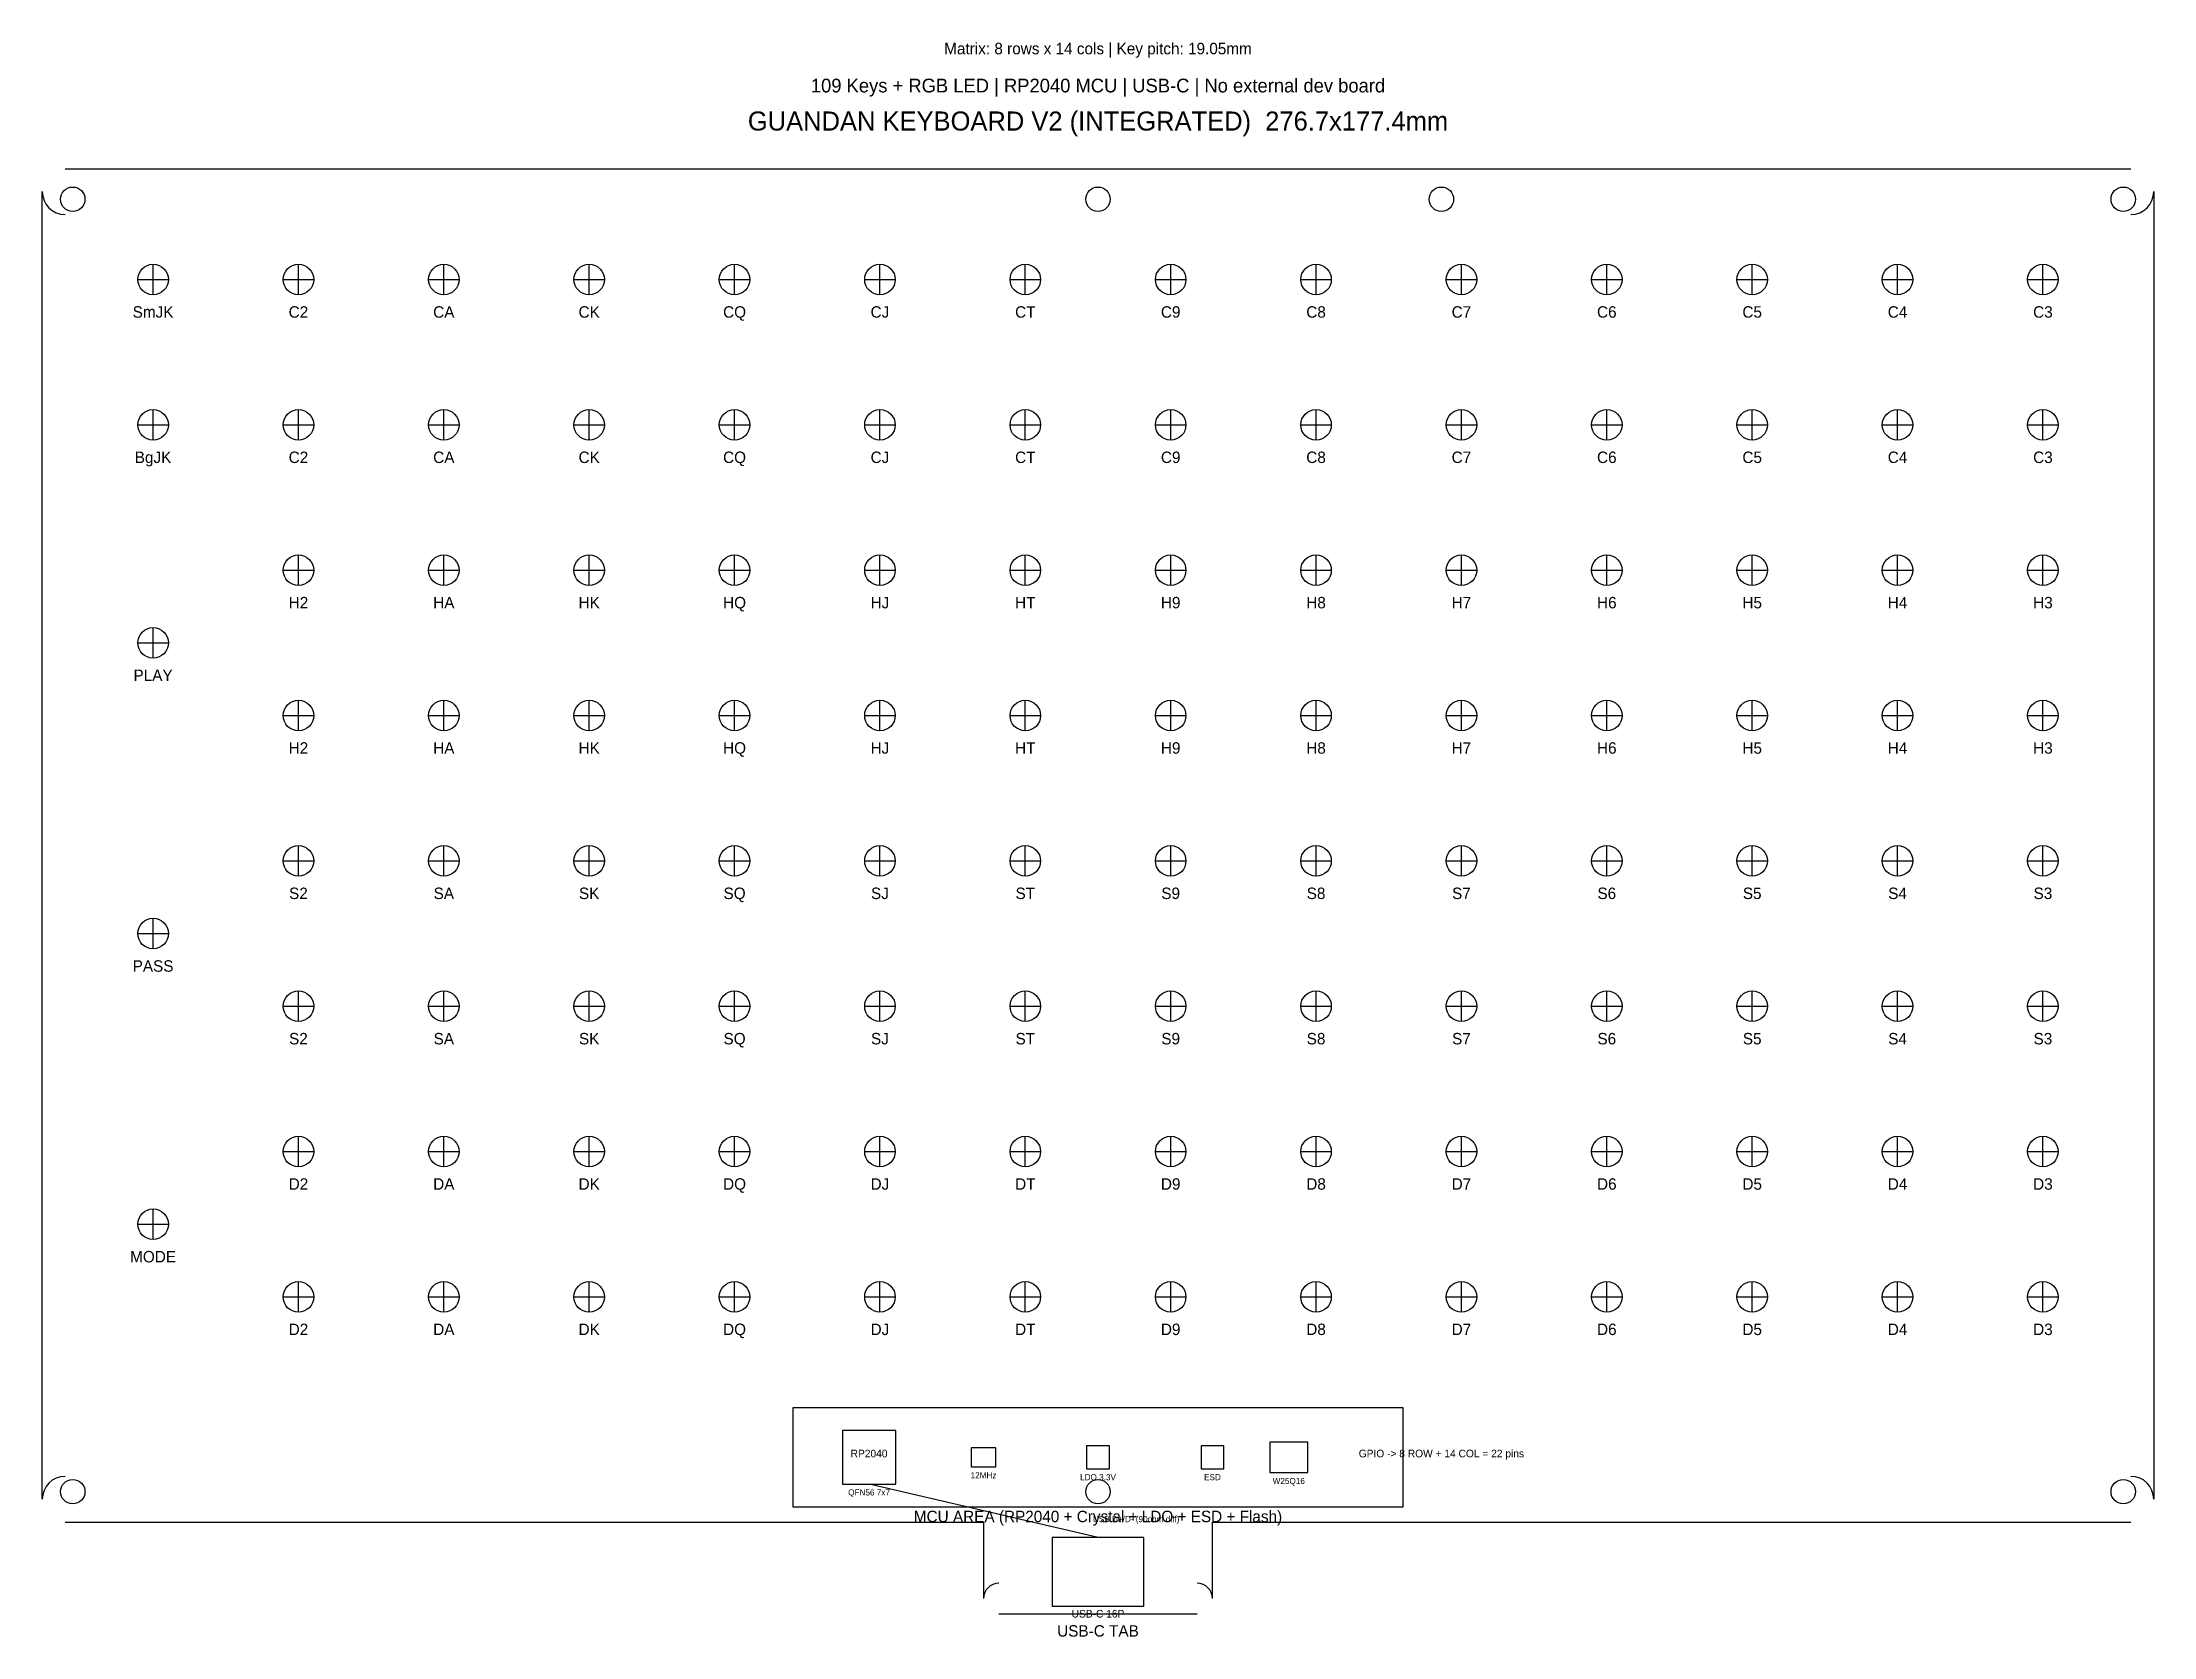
# Model space of a CAD drawing. Header units: millimetres. Extents: x 0 to 277, y -15 to 194.
import ezdxf
from ezdxf.enums import TextEntityAlignment as Align

# ---------------------------------------------------------------- set-up
doc = ezdxf.new("R2010")
doc.units = ezdxf.units.MM
for name, color, linetype in [('Cmts_User', 5, 'CONTINUOUS'), ('Edge_Cuts', 7, 'CONTINUOUS'), ('MCU_Area', 1, 'CONTINUOUS'), ('Mounting', 3, 'CONTINUOUS'), ('USB_Area', 4, 'CONTINUOUS')]:
    doc.layers.add(name, color=color, linetype=linetype)

msp = doc.modelspace()

# ---------------------------------------------------------------- linework, layer by layer
at = {"layer": 'Cmts_User'}
for p, q in [((14.525, 160.875), (14.525, 164.875)), ((33.575, 160.875), (33.575, 164.875)), ((52.625, 160.875), (52.625, 164.875)), ((71.675, 160.875), (71.675, 164.875)), ((90.725, 160.875), (90.725, 164.875)), ((109.775, 160.875), (109.775, 164.875)), ((128.825, 160.875), (128.825, 164.875)), ((147.875, 160.875), (147.875, 164.875)), ((166.925, 160.875), (166.925, 164.875)), ((185.975, 160.875), (185.975, 164.875)), ((205.025, 160.875), (205.025, 164.875)), ((224.075, 160.875), (224.075, 164.875)), ((243.125, 160.875), (243.125, 164.875)), ((262.175, 160.875), (262.175, 164.875)), ((12.525, 162.875), (16.525, 162.875)), ((31.575, 162.875), (35.575, 162.875)), ((50.625, 162.875), (54.625, 162.875)), ((69.675, 162.875), (73.675, 162.875)), ((88.725, 162.875), (92.725, 162.875)), ((107.775, 162.875), (111.775, 162.875)), ((126.825, 162.875), (130.825, 162.875)), ((145.875, 162.875), (149.875, 162.875)), ((164.925, 162.875), (168.925, 162.875)), ((183.975, 162.875), (187.975, 162.875)), ((203.025, 162.875), (207.025, 162.875)), ((222.075, 162.875), (226.075, 162.875)), ((241.125, 162.875), (245.125, 162.875)), ((260.175, 162.875), (264.175, 162.875)), ((14.525, 141.825), (14.525, 145.825)), ((33.575, 141.825), (33.575, 145.825)), ((52.625, 141.825), (52.625, 145.825)), ((71.675, 141.825), (71.675, 145.825)), ((90.725, 141.825), (90.725, 145.825)), ((109.775, 141.825), (109.775, 145.825)), ((128.825, 141.825), (128.825, 145.825)), ((147.875, 141.825), (147.875, 145.825)), ((166.925, 141.825), (166.925, 145.825)), ((185.975, 141.825), (185.975, 145.825)), ((205.025, 141.825), (205.025, 145.825)), ((224.075, 141.825), (224.075, 145.825)), ((243.125, 141.825), (243.125, 145.825)), ((262.175, 141.825), (262.175, 145.825)), ((12.525, 143.825), (16.525, 143.825)), ((31.575, 143.825), (35.575, 143.825)), ((50.625, 143.825), (54.625, 143.825)), ((69.675, 143.825), (73.675, 143.825)), ((88.725, 143.825), (92.725, 143.825)), ((107.775, 143.825), (111.775, 143.825)), ((126.825, 143.825), (130.825, 143.825)), ((145.875, 143.825), (149.875, 143.825)), ((164.925, 143.825), (168.925, 143.825)), ((183.975, 143.825), (187.975, 143.825)), ((203.025, 143.825), (207.025, 143.825)), ((222.075, 143.825), (226.075, 143.825)), ((241.125, 143.825), (245.125, 143.825)), ((260.175, 143.825), (264.175, 143.825)), ((31.575, 124.775), (35.575, 124.775)), ((33.575, 122.775), (33.575, 126.775)), ((50.625, 124.775), (54.625, 124.775)), ((52.625, 122.775), (52.625, 126.775)), ((69.675, 124.775), (73.675, 124.775)), ((71.675, 122.775), (71.675, 126.775)), ((88.725, 124.775), (92.725, 124.775)), ((90.725, 122.775), (90.725, 126.775)), ((107.775, 124.775), (111.775, 124.775)), ((109.775, 122.775), (109.775, 126.775)), ((126.825, 124.775), (130.825, 124.775)), ((128.825, 122.775), (128.825, 126.775)), ((145.875, 124.775), (149.875, 124.775)), ((147.875, 122.775), (147.875, 126.775)), ((164.925, 124.775), (168.925, 124.775)), ((166.925, 122.775), (166.925, 126.775)), ((183.975, 124.775), (187.975, 124.775)), ((185.975, 122.775), (185.975, 126.775)), ((203.025, 124.775), (207.025, 124.775)), ((205.025, 122.775), (205.025, 126.775)), ((222.075, 124.775), (226.075, 124.775)), ((224.075, 122.775), (224.075, 126.775)), ((241.125, 124.775), (245.125, 124.775)), ((243.125, 122.775), (243.125, 126.775)), ((260.175, 124.775), (264.175, 124.775)), ((262.175, 122.775), (262.175, 126.775)), ((14.525, 113.25), (14.525, 117.25)), ((12.525, 115.25), (16.525, 115.25)), ((31.575, 105.725), (35.575, 105.725)), ((33.575, 103.725), (33.575, 107.725)), ((50.625, 105.725), (54.625, 105.725)), ((52.625, 103.725), (52.625, 107.725)), ((69.675, 105.725), (73.675, 105.725)), ((71.675, 103.725), (71.675, 107.725)), ((88.725, 105.725), (92.725, 105.725)), ((90.725, 103.725), (90.725, 107.725)), ((107.775, 105.725), (111.775, 105.725)), ((109.775, 103.725), (109.775, 107.725)), ((126.825, 105.725), (130.825, 105.725)), ((128.825, 103.725), (128.825, 107.725)), ((145.875, 105.725), (149.875, 105.725)), ((147.875, 103.725), (147.875, 107.725)), ((164.925, 105.725), (168.925, 105.725)), ((166.925, 103.725), (166.925, 107.725)), ((183.975, 105.725), (187.975, 105.725)), ((185.975, 103.725), (185.975, 107.725)), ((203.025, 105.725), (207.025, 105.725)), ((205.025, 103.725), (205.025, 107.725)), ((222.075, 105.725), (226.075, 105.725)), ((224.075, 103.725), (224.075, 107.725)), ((241.125, 105.725), (245.125, 105.725)), ((243.125, 103.725), (243.125, 107.725)), ((260.175, 105.725), (264.175, 105.725)), ((262.175, 103.725), (262.175, 107.725)), ((33.575, 84.675), (33.575, 88.675)), ((52.625, 84.675), (52.625, 88.675)), ((71.675, 84.675), (71.675, 88.675)), ((90.725, 84.675), (90.725, 88.675)), ((109.775, 84.675), (109.775, 88.675)), ((128.825, 84.675), (128.825, 88.675)), ((147.875, 84.675), (147.875, 88.675)), ((166.925, 84.675), (166.925, 88.675)), ((185.975, 84.675), (185.975, 88.675)), ((205.025, 84.675), (205.025, 88.675)), ((224.075, 84.675), (224.075, 88.675)), ((243.125, 84.675), (243.125, 88.675)), ((262.175, 84.675), (262.175, 88.675)), ((31.575, 86.675), (35.575, 86.675)), ((50.625, 86.675), (54.625, 86.675)), ((69.675, 86.675), (73.675, 86.675)), ((88.725, 86.675), (92.725, 86.675)), ((107.775, 86.675), (111.775, 86.675)), ((126.825, 86.675), (130.825, 86.675)), ((145.875, 86.675), (149.875, 86.675)), ((164.925, 86.675), (168.925, 86.675)), ((183.975, 86.675), (187.975, 86.675)), ((203.025, 86.675), (207.025, 86.675)), ((222.075, 86.675), (226.075, 86.675)), ((241.125, 86.675), (245.125, 86.675)), ((260.175, 86.675), (264.175, 86.675)), ((14.525, 75.15), (14.525, 79.15)), ((12.525, 77.15), (16.525, 77.15)), ((33.575, 65.625), (33.575, 69.625)), ((52.625, 65.625), (52.625, 69.625)), ((71.675, 65.625), (71.675, 69.625)), ((90.725, 65.625), (90.725, 69.625)), ((109.775, 65.625), (109.775, 69.625)), ((128.825, 65.625), (128.825, 69.625)), ((147.875, 65.625), (147.875, 69.625)), ((166.925, 65.625), (166.925, 69.625)), ((185.975, 65.625), (185.975, 69.625)), ((205.025, 65.625), (205.025, 69.625)), ((224.075, 65.625), (224.075, 69.625)), ((243.125, 65.625), (243.125, 69.625)), ((262.175, 65.625), (262.175, 69.625)), ((31.575, 67.625), (35.575, 67.625)), ((50.625, 67.625), (54.625, 67.625)), ((69.675, 67.625), (73.675, 67.625)), ((88.725, 67.625), (92.725, 67.625)), ((107.775, 67.625), (111.775, 67.625)), ((126.825, 67.625), (130.825, 67.625)), ((145.875, 67.625), (149.875, 67.625)), ((164.925, 67.625), (168.925, 67.625)), ((183.975, 67.625), (187.975, 67.625)), ((203.025, 67.625), (207.025, 67.625)), ((222.075, 67.625), (226.075, 67.625)), ((241.125, 67.625), (245.125, 67.625)), ((260.175, 67.625), (264.175, 67.625)), ((33.575, 46.575), (33.575, 50.575)), ((52.625, 46.575), (52.625, 50.575)), ((71.675, 46.575), (71.675, 50.575)), ((90.725, 46.575), (90.725, 50.575)), ((109.775, 46.575), (109.775, 50.575)), ((128.825, 46.575), (128.825, 50.575)), ((147.875, 46.575), (147.875, 50.575)), ((166.925, 46.575), (166.925, 50.575)), ((185.975, 46.575), (185.975, 50.575)), ((205.025, 46.575), (205.025, 50.575)), ((224.075, 46.575), (224.075, 50.575)), ((243.125, 46.575), (243.125, 50.575)), ((262.175, 46.575), (262.175, 50.575)), ((31.575, 48.575), (35.575, 48.575)), ((50.625, 48.575), (54.625, 48.575)), ((69.675, 48.575), (73.675, 48.575)), ((88.725, 48.575), (92.725, 48.575)), ((107.775, 48.575), (111.775, 48.575)), ((126.825, 48.575), (130.825, 48.575)), ((145.875, 48.575), (149.875, 48.575)), ((164.925, 48.575), (168.925, 48.575)), ((183.975, 48.575), (187.975, 48.575)), ((203.025, 48.575), (207.025, 48.575)), ((222.075, 48.575), (226.075, 48.575)), ((241.125, 48.575), (245.125, 48.575)), ((260.175, 48.575), (264.175, 48.575)), ((12.525, 39.05), (16.525, 39.05)), ((14.525, 37.05), (14.525, 41.05)), ((33.575, 27.525), (33.575, 31.525)), ((52.625, 27.525), (52.625, 31.525)), ((71.675, 27.525), (71.675, 31.525)), ((90.725, 27.525), (90.725, 31.525)), ((109.775, 27.525), (109.775, 31.525)), ((128.825, 27.525), (128.825, 31.525)), ((147.875, 27.525), (147.875, 31.525)), ((166.925, 27.525), (166.925, 31.525)), ((185.975, 27.525), (185.975, 31.525)), ((205.025, 27.525), (205.025, 31.525)), ((224.075, 27.525), (224.075, 31.525)), ((243.125, 27.525), (243.125, 31.525)), ((262.175, 27.525), (262.175, 31.525)), ((31.575, 29.525), (35.575, 29.525)), ((50.625, 29.525), (54.625, 29.525)), ((69.675, 29.525), (73.675, 29.525)), ((88.725, 29.525), (92.725, 29.525)), ((107.775, 29.525), (111.775, 29.525)), ((126.825, 29.525), (130.825, 29.525)), ((145.875, 29.525), (149.875, 29.525)), ((164.925, 29.525), (168.925, 29.525)), ((183.975, 29.525), (187.975, 29.525)), ((203.025, 29.525), (207.025, 29.525)), ((222.075, 29.525), (226.075, 29.525)), ((241.125, 29.525), (245.125, 29.525)), ((260.175, 29.525), (264.175, 29.525))]:
    msp.add_line(p, q, dxfattribs=at)
for centre in [(14.525, 162.875), (33.575, 162.875), (52.625, 162.875), (71.675, 162.875), (90.725, 162.875), (109.775, 162.875), (128.825, 162.875), (147.875, 162.875), (166.925, 162.875), (185.975, 162.875), (205.025, 162.875), (224.075, 162.875), (243.125, 162.875), (262.175, 162.875), (14.525, 143.825), (33.575, 143.825), (52.625, 143.825), (71.675, 143.825), (90.725, 143.825), (109.775, 143.825), (128.825, 143.825), (147.875, 143.825), (166.925, 143.825), (185.975, 143.825), (205.025, 143.825), (224.075, 143.825), (243.125, 143.825), (262.175, 143.825), (33.575, 124.775), (52.625, 124.775), (71.675, 124.775), (90.725, 124.775), (109.775, 124.775), (128.825, 124.775), (147.875, 124.775), (166.925, 124.775), (185.975, 124.775), (205.025, 124.775), (224.075, 124.775), (243.125, 124.775), (262.175, 124.775), (14.525, 115.25), (33.575, 105.725), (52.625, 105.725), (71.675, 105.725), (90.725, 105.725), (109.775, 105.725), (128.825, 105.725), (147.875, 105.725), (166.925, 105.725), (185.975, 105.725), (205.025, 105.725), (224.075, 105.725), (243.125, 105.725), (262.175, 105.725), (33.575, 86.675), (52.625, 86.675), (71.675, 86.675), (90.725, 86.675), (109.775, 86.675), (128.825, 86.675), (147.875, 86.675), (166.925, 86.675), (185.975, 86.675), (205.025, 86.675), (224.075, 86.675), (243.125, 86.675), (262.175, 86.675), (14.525, 77.15), (33.575, 67.625), (52.625, 67.625), (71.675, 67.625), (90.725, 67.625), (109.775, 67.625), (128.825, 67.625), (147.875, 67.625), (166.925, 67.625), (185.975, 67.625), (205.025, 67.625), (224.075, 67.625), (243.125, 67.625), (262.175, 67.625), (33.575, 48.575), (52.625, 48.575), (71.675, 48.575), (90.725, 48.575), (109.775, 48.575), (128.825, 48.575), (147.875, 48.575), (166.925, 48.575), (185.975, 48.575), (205.025, 48.575), (224.075, 48.575), (243.125, 48.575), (262.175, 48.575), (14.525, 39.05), (33.575, 29.525), (52.625, 29.525), (71.675, 29.525), (90.725, 29.525), (109.775, 29.525), (128.825, 29.525), (147.875, 29.525), (166.925, 29.525), (185.975, 29.525), (205.025, 29.525), (224.075, 29.525), (243.125, 29.525), (262.175, 29.525)]:
    msp.add_circle(centre, 2, dxfattribs=at)
at = {"layer": 'Edge_Cuts'}
for p, q in [((3, 177.4), (273.7, 177.4)), ((0, 3), (0, 174.4)), ((276.7, 174.4), (276.7, 3)), ((3, 0), (123.35, 0)), ((123.35, 0), (123.35, -10)), ((153.35, -10), (153.35, 0)), ((153.35, 0), (273.7, 0)), ((125.35, -12), (151.35, -12))]:
    msp.add_line(p, q, dxfattribs=at)
for centre, radius, start, end in [((3, 174.4), 3, 180, 270), ((273.7, 174.4), 3, 270, 360), ((3, 3), 3, 90, 180), ((273.7, 3), 3, 0, 90), ((125.35, -10), 2, 90, 180), ((151.35, -10), 2, 0, 90)]:
    msp.add_arc(centre, radius, start, end, dxfattribs=at)
at = {"layer": 'MCU_Area'}
for p, q in [((178.35, 15), (98.35, 15)), ((98.35, 15), (98.35, 2)), ((178.35, 2), (178.35, 15)), ((111.85, 12), (104.85, 12)), ((104.85, 12), (104.85, 5)), ((111.85, 5), (111.85, 12)), ((124.95, 9.75), (121.75, 9.75)), ((121.75, 9.75), (121.75, 7.25)), ((124.95, 7.25), (124.95, 9.75)), ((139.85, 10), (136.85, 10)), ((136.85, 10), (136.85, 7)), ((139.85, 7), (139.85, 10)), ((154.85, 10), (151.85, 10)), ((151.85, 10), (151.85, 7)), ((154.85, 7), (154.85, 10)), ((165.85, 10.5), (160.85, 10.5)), ((160.85, 10.5), (160.85, 6.5)), ((165.85, 6.5), (165.85, 10.5)), ((121.75, 7.25), (124.95, 7.25)), ((136.85, 7), (139.85, 7)), ((151.85, 7), (154.85, 7)), ((160.85, 6.5), (165.85, 6.5)), ((104.85, 5), (111.85, 5)), ((138.35, -2), (108.35, 5)), ((98.35, 2), (178.35, 2))]:
    msp.add_line(p, q, dxfattribs=at)
at = {"layer": 'Mounting'}
for centre in [(4, 173.4), (138.35, 173.4), (183.35, 173.4), (272.7, 173.4), (4, 4), (138.35, 4), (272.7, 4)]:
    msp.add_circle(centre, 1.6, dxfattribs=at)
at = {"layer": 'USB_Area'}
for p, q in [((144.35, -2), (132.35, -2)), ((132.35, -2), (132.35, -11)), ((144.35, -11), (144.35, -2)), ((132.35, -11), (144.35, -11))]:
    msp.add_line(p, q, dxfattribs=at)

# ---------------------------------------------------------------- texts
at = {"layer": 'Cmts_User'}
for s, height, p in [('Matrix: 8 rows x 14 cols | Key pitch: 19.05mm', 1.5, (138.35, 192.4)), ('109 Keys + RGB LED | RP2040 MCU | USB-C | No external dev board', 1.8, (138.35, 187.4)), ('GUANDAN KEYBOARD V2 (INTEGRATED)  276.7x177.4mm', 2.5, (138.35, 182.4)), ('SmJK', 1.5, (14.525, 157.875)), ('C2', 1.5, (33.575, 157.875)), ('CA', 1.5, (52.625, 157.875)), ('CK', 1.5, (71.675, 157.875)), ('CQ', 1.5, (90.725, 157.875)), ('CJ', 1.5, (109.775, 157.875)), ('CT', 1.5, (128.825, 157.875)), ('C9', 1.5, (147.875, 157.875)), ('C8', 1.5, (166.925, 157.875)), ('C7', 1.5, (185.975, 157.875)), ('C6', 1.5, (205.025, 157.875)), ('C5', 1.5, (224.075, 157.875)), ('C4', 1.5, (243.125, 157.875)), ('C3', 1.5, (262.175, 157.875)), ('BgJK', 1.5, (14.525, 138.825)), ('C2', 1.5, (33.575, 138.825)), ('CA', 1.5, (52.625, 138.825)), ('CK', 1.5, (71.675, 138.825)), ('CQ', 1.5, (90.725, 138.825)), ('CJ', 1.5, (109.775, 138.825)), ('CT', 1.5, (128.825, 138.825)), ('C9', 1.5, (147.875, 138.825)), ('C8', 1.5, (166.925, 138.825)), ('C7', 1.5, (185.975, 138.825)), ('C6', 1.5, (205.025, 138.825)), ('C5', 1.5, (224.075, 138.825)), ('C4', 1.5, (243.125, 138.825)), ('C3', 1.5, (262.175, 138.825)), ('H2', 1.5, (33.575, 119.775)), ('HA', 1.5, (52.625, 119.775)), ('HK', 1.5, (71.675, 119.775)), ('HQ', 1.5, (90.725, 119.775)), ('HJ', 1.5, (109.775, 119.775)), ('HT', 1.5, (128.825, 119.775)), ('H9', 1.5, (147.875, 119.775)), ('H8', 1.5, (166.925, 119.775)), ('H7', 1.5, (185.975, 119.775)), ('H6', 1.5, (205.025, 119.775)), ('H5', 1.5, (224.075, 119.775)), ('H4', 1.5, (243.125, 119.775)), ('H3', 1.5, (262.175, 119.775)), ('PLAY', 1.5, (14.525, 110.25)), ('H2', 1.5, (33.575, 100.725)), ('HA', 1.5, (52.625, 100.725)), ('HK', 1.5, (71.675, 100.725)), ('HQ', 1.5, (90.725, 100.725)), ('HJ', 1.5, (109.775, 100.725)), ('HT', 1.5, (128.825, 100.725)), ('H9', 1.5, (147.875, 100.725)), ('H8', 1.5, (166.925, 100.725)), ('H7', 1.5, (185.975, 100.725)), ('H6', 1.5, (205.025, 100.725)), ('H5', 1.5, (224.075, 100.725)), ('H4', 1.5, (243.125, 100.725)), ('H3', 1.5, (262.175, 100.725)), ('S2', 1.5, (33.575, 81.675)), ('SA', 1.5, (52.625, 81.675)), ('SK', 1.5, (71.675, 81.675)), ('SQ', 1.5, (90.725, 81.675)), ('SJ', 1.5, (109.775, 81.675)), ('ST', 1.5, (128.825, 81.675)), ('S9', 1.5, (147.875, 81.675)), ('S8', 1.5, (166.925, 81.675)), ('S7', 1.5, (185.975, 81.675)), ('S6', 1.5, (205.025, 81.675)), ('S5', 1.5, (224.075, 81.675)), ('S4', 1.5, (243.125, 81.675)), ('S3', 1.5, (262.175, 81.675)), ('PASS', 1.5, (14.525, 72.15)), ('S2', 1.5, (33.575, 62.625)), ('SA', 1.5, (52.625, 62.625)), ('SK', 1.5, (71.675, 62.625)), ('SQ', 1.5, (90.725, 62.625)), ('SJ', 1.5, (109.775, 62.625)), ('ST', 1.5, (128.825, 62.625)), ('S9', 1.5, (147.875, 62.625)), ('S8', 1.5, (166.925, 62.625)), ('S7', 1.5, (185.975, 62.625)), ('S6', 1.5, (205.025, 62.625)), ('S5', 1.5, (224.075, 62.625)), ('S4', 1.5, (243.125, 62.625)), ('S3', 1.5, (262.175, 62.625)), ('D2', 1.5, (33.575, 43.575)), ('DA', 1.5, (52.625, 43.575)), ('DK', 1.5, (71.675, 43.575)), ('DQ', 1.5, (90.725, 43.575)), ('DJ', 1.5, (109.775, 43.575)), ('DT', 1.5, (128.825, 43.575)), ('D9', 1.5, (147.875, 43.575)), ('D8', 1.5, (166.925, 43.575)), ('D7', 1.5, (185.975, 43.575)), ('D6', 1.5, (205.025, 43.575)), ('D5', 1.5, (224.075, 43.575)), ('D4', 1.5, (243.125, 43.575)), ('D3', 1.5, (262.175, 43.575)), ('MODE', 1.5, (14.525, 34.05)), ('D2', 1.5, (33.575, 24.525)), ('DA', 1.5, (52.625, 24.525)), ('DK', 1.5, (71.675, 24.525)), ('DQ', 1.5, (90.725, 24.525)), ('DJ', 1.5, (109.775, 24.525)), ('DT', 1.5, (128.825, 24.525)), ('D9', 1.5, (147.875, 24.525)), ('D8', 1.5, (166.925, 24.525)), ('D7', 1.5, (185.975, 24.525)), ('D6', 1.5, (205.025, 24.525)), ('D5', 1.5, (224.075, 24.525)), ('D4', 1.5, (243.125, 24.525)), ('D3', 1.5, (262.175, 24.525))]:
    msp.add_text(s, height=height, dxfattribs=at).set_placement(p, align=Align.CENTER)
at = {"layer": 'MCU_Area'}
for s, height, p in [('RP2040', 1, (108.35, 8.5)), ('GPIO -> 8 ROW + 14 COL = 22 pins', 1, (183.35, 8.5)), ('12MHz', 0.8, (123.35, 5.75)), ('LDO 3.3V', 0.8, (138.35, 5.5)), ('ESD', 0.8, (153.35, 5.5)), ('W25Q16', 0.8, (163.35, 5)), ('QFN56 7x7', 0.8, (108.35, 3.5)), ('MCU AREA (RP2040 + Crystal + LDO + ESD + Flash)', 1.5, (138.35, 0)), ('USB D+/D- (90ohm diff)', 0.8, (143.35, 0))]:
    msp.add_text(s, height=height, dxfattribs=at).set_placement(p, align=Align.CENTER)
at = {"layer": 'USB_Area'}
for s, height, p in [('USB-C TAB', 1.5, (138.35, -15)), ('USB-C 16P', 1, (138.35, -12.5))]:
    msp.add_text(s, height=height, dxfattribs=at).set_placement(p, align=Align.CENTER)

doc.saveas('drawing.dxf')
